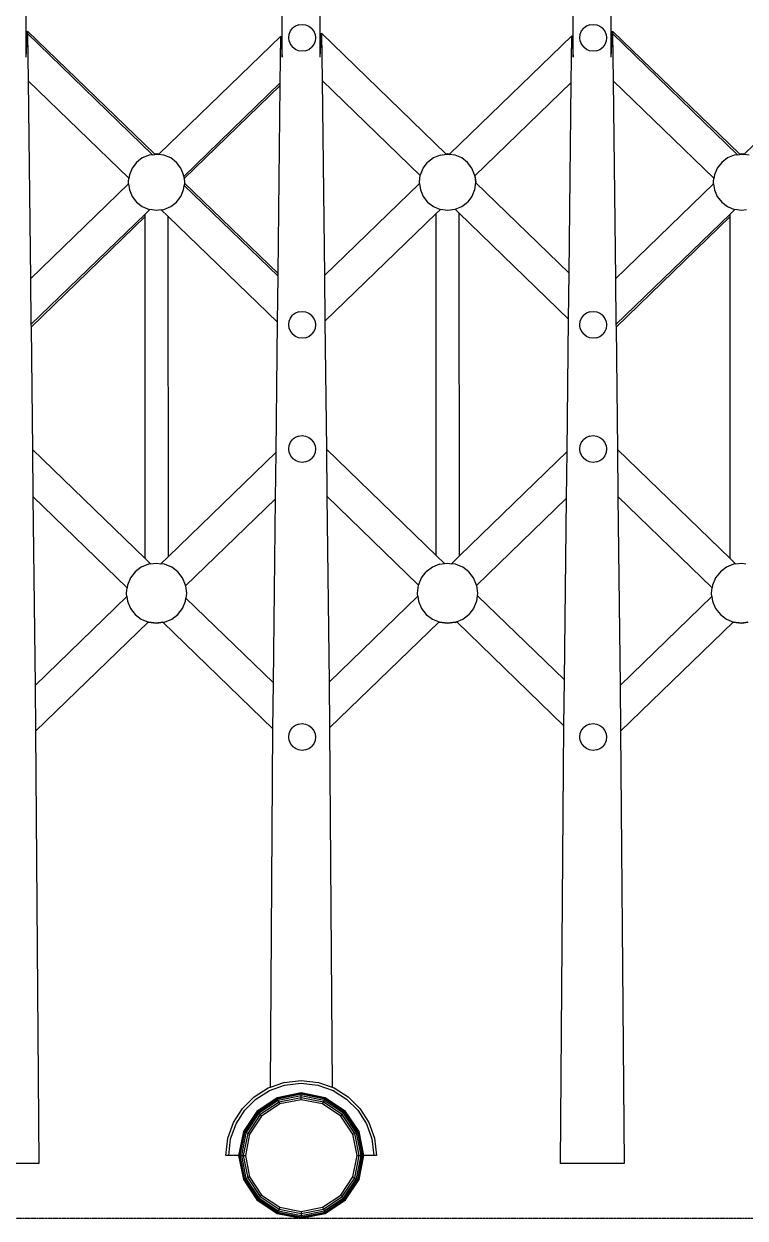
# Model space of a CAD drawing. Extents: x -202236 to 1002404, y -663931 to 1550022.
# Drawn here: x -73121 to -72475, y -330321 to -329250 of the extents above; entities that cross this region are included whole.
import ezdxf

# ---------------------------------------------------------------- set-up
doc = ezdxf.new("R2010")
doc.units = 0
doc.linetypes.add('DOTE', pattern=[2.42, 2, -0.2, 0.02, -0.2])
doc.layers.add('A-AXIS-DOTE', color=14, linetype='DOTE')

# ---------------------------------------------------------------- blocks, each defined once
blk = doc.blocks.new('A$C4A4B1E4B')
at = {"color": 250}
for p, q in [((-2476.3, 1056.6), (-2476.3, 1499.9)), ((-2247, 1056.6), (-2247, 1499.9)), ((-2212.9, 1056.6), (-2212.9, 1499.9)), ((-1986.3, 1056.6), (-1986.3, 1499.9)), ((-1952.2, 1056.6), (-1952.2, 1499.9)), ((-2239.5, 1080.1), (-2237.7, 1082.5)), ((-2235.2, 1084.4), (-2237.7, 1082.5)), ((-2232.4, 1085.6), (-2235.2, 1084.4)), ((-2232.4, 1085.6), (-2229.2, 1086)), ((-2229.2, 1086), (-2226, 1085.6)), ((-2226, 1085.6), (-2223.1, 1084.4)), ((-2223.1, 1084.4), (-2220.7, 1082.5)), ((-2218.8, 1080.1), (-2220.7, 1082.5)), ((-1978.8, 1080.1), (-1976.9, 1082.5)), ((-1974.5, 1084.4), (-1976.9, 1082.5)), ((-1971.6, 1085.6), (-1974.5, 1084.4)), ((-1971.6, 1085.6), (-1968.4, 1086)), ((-1968.4, 1086), (-1965.2, 1085.6)), ((-1965.2, 1085.6), (-1962.4, 1084.4)), ((-1962.4, 1084.4), (-1959.9, 1082.5)), ((-1958, 1080.1), (-1959.9, 1082.5)), ((-2476.3, 1056.6), (-2475.1, 1080)), ((-2475.1, 1080), (-2361.5, 969.9)), ((-2475.1, 1080), (-2475.1, 1077.7)), ((-2475.1, 1077.7), (-2363.1, 969.2)), ((-2475.1, 1077.7), (-2474.6, 1035.5)), ((-2357.1, 969.9), (-2248.2, 1075.4)), ((-2248.7, 1033.5), (-2248.2, 1075.4)), ((-2248.2, 1075.4), (-2247, 1056.6)), ((-2241.2, 1074), (-2240.8, 1077.2)), ((-2240.8, 1070.8), (-2241.2, 1074)), ((-2240.8, 1077.2), (-2239.5, 1080.1)), ((-2240.8, 1070.8), (-2239.5, 1067.9)), ((-2217.6, 1077.2), (-2218.8, 1080.1)), ((-2217.6, 1070.8), (-2218.8, 1067.9)), ((-2217.6, 1077.2), (-2217.1, 1074)), ((-2217.1, 1074), (-2217.6, 1070.8)), ((-2212.9, 1056.6), (-2211.7, 1078)), ((-2211.7, 1078), (-2100.3, 970)), ((-2211.7, 1078), (-2211.2, 1035.8)), ((-2096.7, 969.9), (-1987.5, 1075.8)), ((-1988, 1033.9), (-1987.5, 1075.8)), ((-1987.5, 1075.8), (-1986.3, 1056.6)), ((-1980.4, 1074), (-1980, 1077.2)), ((-1980, 1070.8), (-1980.4, 1074)), ((-1980, 1077.2), (-1978.8, 1080.1)), ((-1980, 1070.8), (-1978.8, 1067.9)), ((-1956.8, 1077.2), (-1958, 1080.1)), ((-1956.8, 1070.8), (-1958, 1067.9)), ((-1956.8, 1077.2), (-1956.4, 1074)), ((-1956.4, 1074), (-1956.8, 1070.8)), ((-1952.2, 1056.6), (-1951, 1080)), ((-1951, 1080), (-1837.4, 969.9)), ((-1951, 1080), (-1951, 1077.7)), ((-1951, 1077.7), (-1839, 969.2)), ((-1951, 1077.7), (-1950.5, 1035.5)), ((-1833, 969.9), (-1724.1, 1075.4)), ((-2239.5, 1067.9), (-2237.7, 1065.5)), ((-2235.2, 1063.6), (-2237.7, 1065.5)), ((-2232.4, 1062.4), (-2235.2, 1063.6)), ((-2229.2, 1062), (-2232.4, 1062.4)), ((-2226, 1062.4), (-2229.2, 1062)), ((-2226, 1062.4), (-2223.1, 1063.6)), ((-2223.1, 1063.6), (-2220.7, 1065.5)), ((-2218.8, 1067.9), (-2220.7, 1065.5)), ((-1978.8, 1067.9), (-1976.9, 1065.5)), ((-1974.5, 1063.6), (-1976.9, 1065.5)), ((-1971.6, 1062.4), (-1974.5, 1063.6)), ((-1968.4, 1062), (-1971.6, 1062.4)), ((-1965.2, 1062.4), (-1968.4, 1062)), ((-1965.2, 1062.4), (-1962.4, 1063.6)), ((-1962.4, 1063.6), (-1959.9, 1065.5)), ((-1958, 1067.9), (-1959.9, 1065.5)), ((-2384.4, 948.1), (-2474.6, 1035.5)), ((-2474.6, 1035.5), (-2472.5, 858)), ((-2248.7, 1033.5), (-2335.1, 949.8)), ((-2248.8, 1031.2), (-2334.8, 947.8)), ((-2250.7, 862.6), (-2248.8, 1031.2)), ((-2248.8, 1031.2), (-2248.7, 1033.5)), ((-2123.3, 950.6), (-2211.2, 1035.8)), ((-2211.2, 1035.8), (-2209.2, 860.9)), ((-1988, 1033.9), (-2074.3, 950.2)), ((-1989.9, 863.1), (-1988, 1033.9)), ((-1860.3, 948.1), (-1950.5, 1035.5)), ((-1950.5, 1035.5), (-1948.4, 858)), ((-2372.3, 966.3), (-2377.4, 962.3)), ((-2366.3, 968.8), (-2372.3, 966.3)), ((-2363.1, 969.2), (-2366.3, 968.8)), ((-2363.1, 969.2), (-2361, 969.5)), ((-2361.5, 969.9), (-2359.6, 970.2)), ((-2361, 969.5), (-2361.5, 969.9)), ((-2361, 969.5), (-2359.6, 969.7)), ((-2359.6, 970.2), (-2357.1, 969.9)), ((-2359.6, 969.7), (-2357.5, 969.4)), ((-2357.5, 969.4), (-2357.1, 969.9)), ((-2352.9, 968.8), (-2357.5, 969.4)), ((-2346.9, 966.3), (-2352.9, 968.8)), ((-2341.8, 962.3), (-2346.9, 966.3)), ((-2111.6, 966.3), (-2116.7, 962.3)), ((-2105.6, 968.8), (-2111.6, 966.3)), ((-2105.6, 968.8), (-2099.8, 969.6)), ((-2100.3, 970), (-2098.9, 970.2)), ((-2100.3, 970), (-2099.8, 969.6)), ((-2099.8, 969.6), (-2098.9, 969.7)), ((-2098.9, 970.2), (-2096.7, 969.9)), ((-2098.9, 969.7), (-2097.2, 969.5)), ((-2097.2, 969.5), (-2096.7, 969.9)), ((-2092.2, 968.8), (-2097.2, 969.5)), ((-2086.1, 966.3), (-2092.2, 968.8)), ((-2081, 962.3), (-2086.1, 966.3)), ((-1848.2, 966.3), (-1853.3, 962.3)), ((-1842.2, 968.8), (-1848.2, 966.3)), ((-1839, 969.2), (-1842.2, 968.8)), ((-1839, 969.2), (-1836.9, 969.5)), ((-1837.4, 969.9), (-1835.5, 970.2)), ((-1836.9, 969.5), (-1837.4, 969.9)), ((-1836.9, 969.5), (-1835.5, 969.7)), ((-1835.5, 970.2), (-1833, 969.9)), ((-1835.5, 969.7), (-1833.4, 969.4)), ((-1833.4, 969.4), (-1833, 969.9)), ((-1828.8, 968.8), (-1833.4, 969.4)), ((-2381.4, 957.2), (-2383.9, 951.2)), ((-2377.4, 962.3), (-2381.4, 957.2)), ((-2337.8, 957.2), (-2341.8, 962.3)), ((-2335.3, 951.2), (-2337.8, 957.2)), ((-2123.2, 951.2), (-2120.6, 957.2)), ((-2120.6, 957.2), (-2116.7, 962.3)), ((-2077.1, 957.2), (-2081, 962.3)), ((-2074.6, 951.2), (-2077.1, 957.2)), ((-1857.3, 957.2), (-1859.8, 951.2)), ((-1853.3, 962.3), (-1857.3, 957.2)), ((-2472.5, 858), (-2384.6, 943.2)), ((-2384.8, 945), (-2384.4, 948.1)), ((-2384.8, 944.8), (-2384.3, 948)), ((-2384.8, 944.8), (-2384.8, 945)), ((-2384.8, 944.5), (-2384.8, 944.8)), ((-2384.6, 943.2), (-2384.8, 944.5)), ((-2384.6, 943.2), (-2383.9, 937.8)), ((-2384.3, 948), (-2384.4, 948.1)), ((-2383.9, 951.2), (-2384.3, 948)), ((-2335.1, 949.8), (-2335.3, 951.2)), ((-2335.3, 937.8), (-2334.8, 941.7)), ((-2335.1, 949.8), (-2334.8, 947.7)), ((-2334.8, 947.8), (-2334.4, 945)), ((-2334.8, 947.7), (-2334.8, 947.8)), ((-2334.8, 947.7), (-2334.4, 944.7)), ((-2334.5, 943.8), (-2334.8, 941.7)), ((-2334.8, 941.7), (-2250.7, 860.3)), ((-2334.4, 944.5), (-2334.5, 943.8)), ((-2334.5, 943.8), (-2250.7, 862.6)), ((-2334.4, 945), (-2334.4, 944.7)), ((-2334.4, 944.7), (-2334.4, 944.5)), ((-2209.2, 860.9), (-2123.9, 943.5)), ((-2124.1, 945), (-2123.3, 950.6)), ((-2124, 944.8), (-2124.1, 945)), ((-2124.1, 944.5), (-2124, 944.8)), ((-2123.9, 943.5), (-2124.1, 944.5)), ((-2124, 944.8), (-2123.3, 950.6)), ((-2123.9, 943.5), (-2123.2, 937.8)), ((-2123.3, 950.6), (-2123.2, 951.2)), ((-2123.3, 950.6), (-2123.3, 950.6)), ((-2074.4, 950.1), (-2074.6, 951.2)), ((-2073.7, 944.3), (-2074.6, 937.8)), ((-2074.3, 950.2), (-2074.4, 950.1)), ((-2074.4, 950.1), (-2073.7, 944.7)), ((-2074.3, 950.2), (-2073.6, 945)), ((-2073.6, 945), (-2073.7, 944.7)), ((-2073.7, 944.7), (-2073.7, 944.5)), ((-2073.7, 944.5), (-2073.7, 944.3)), ((-2073.7, 944.3), (-1989.9, 863.1)), ((-1948.4, 858), (-1860.5, 943.2)), ((-1860.7, 945), (-1860.3, 948.1)), ((-1860.7, 944.8), (-1860.2, 948)), ((-1860.7, 944.8), (-1860.7, 945)), ((-1860.7, 944.5), (-1860.7, 944.8)), ((-1860.5, 943.2), (-1860.7, 944.5)), ((-1860.5, 943.2), (-1859.8, 937.8)), ((-1860.2, 948), (-1860.3, 948.1)), ((-1859.8, 951.2), (-1860.2, 948)), ((-2383.9, 937.8), (-2381.4, 931.8)), ((-2381.4, 931.8), (-2377.4, 926.7)), ((-2341.8, 926.7), (-2337.8, 931.8)), ((-2337.8, 931.8), (-2335.3, 937.8)), ((-2123.2, 937.8), (-2120.6, 931.8)), ((-2120.6, 931.8), (-2116.7, 926.7)), ((-2077.1, 931.8), (-2081, 926.7)), ((-2074.6, 937.8), (-2077.1, 931.8)), ((-1859.8, 937.8), (-1857.3, 931.8)), ((-1857.3, 931.8), (-1853.3, 926.7)), ((-2377.4, 926.7), (-2372.3, 922.7)), ((-2372.3, 922.7), (-2366.3, 920.2)), ((-2352.9, 920.2), (-2346.9, 922.7)), ((-2346.9, 922.7), (-2341.8, 926.7)), ((-2116.7, 926.7), (-2111.6, 922.7)), ((-2111.6, 922.7), (-2105.6, 920.2)), ((-2092, 920.3), (-2086.1, 922.7)), ((-2086.1, 922.7), (-2081, 926.7)), ((-1853.3, 926.7), (-1848.2, 922.7)), ((-1848.2, 922.7), (-1842.2, 920.2)), ((-2369.9, 916), (-2472.1, 817)), ((-2369.9, 913.7), (-2472, 814.7)), ((-2365.7, 920.1), (-2369.9, 916)), ((-2369.9, 913.7), (-2369.9, 916)), ((-2369.8, 607.3), (-2369.9, 913.7)), ((-2366.3, 920.2), (-2365.7, 920.1)), ((-2359.6, 919.3), (-2365.7, 920.1)), ((-2355.3, 919.9), (-2359.6, 919.3)), ((-2355.3, 919.9), (-2352.9, 920.2)), ((-2349.1, 913.9), (-2355.3, 919.9)), ((-2349, 609.2), (-2349.1, 913.9)), ((-2251.2, 819), (-2349.1, 913.9)), ((-2109.2, 916.4), (-2208.7, 820)), ((-2105.3, 920.2), (-2109.2, 916.4)), ((-2109.1, 610.1), (-2109.2, 916.4)), ((-2105.6, 920.2), (-2105.3, 920.2)), ((-2098.9, 919.3), (-2105.3, 920.2)), ((-2092.2, 920.2), (-2098.9, 919.3)), ((-2092.2, 920.2), (-2092, 920.3)), ((-2088.4, 916.8), (-2092, 920.3)), ((-1990.4, 821.8), (-2088.4, 916.8)), ((-2088.3, 609.6), (-2088.4, 916.8)), ((-1845.8, 916), (-1948, 817)), ((-1845.8, 913.7), (-1947.9, 814.7)), ((-1841.6, 920.1), (-1845.8, 916)), ((-1845.8, 913.7), (-1845.8, 916)), ((-1845.7, 607.3), (-1845.8, 913.7)), ((-1842.2, 920.2), (-1841.6, 920.1)), ((-1835.5, 919.3), (-1841.6, 920.1)), ((-1831.2, 919.9), (-1835.5, 919.3)), ((-2472.5, 858), (-2472.1, 817)), ((-2251.2, 819), (-2250.7, 860.3)), ((-2250.7, 860.3), (-2250.7, 862.6)), ((-2209.2, 860.9), (-2208.7, 820)), ((-1990.4, 821.8), (-1989.9, 863.1)), ((-1948.4, 858), (-1948, 817)), ((-2239.5, 822.8), (-2237.7, 825.3)), ((-2235.2, 827.1), (-2237.7, 825.3)), ((-2232.4, 828.3), (-2235.2, 827.1)), ((-2232.4, 828.3), (-2229.2, 828.8)), ((-2229.2, 828.8), (-2226, 828.3)), ((-2226, 828.3), (-2223.1, 827.1)), ((-2223.1, 827.1), (-2220.7, 825.3)), ((-2218.8, 822.8), (-2220.7, 825.3)), ((-1978.8, 822.8), (-1976.9, 825.3)), ((-1974.5, 827.1), (-1976.9, 825.3)), ((-1971.6, 828.3), (-1974.5, 827.1)), ((-1971.6, 828.3), (-1968.4, 828.8)), ((-1968.4, 828.8), (-1965.2, 828.3)), ((-1965.2, 828.3), (-1962.4, 827.1)), ((-1962.4, 827.1), (-1959.9, 825.3)), ((-1958, 822.8), (-1959.9, 825.3)), ((-2472.1, 817), (-2472, 814.7)), ((-2472, 814.7), (-2470.8, 705.1)), ((-2252.5, 702.7), (-2251.2, 819)), ((-2241.2, 816.8), (-2240.8, 819.9)), ((-2240.8, 813.6), (-2241.2, 816.8)), ((-2240.8, 819.9), (-2239.5, 822.8)), ((-2240.8, 813.6), (-2239.5, 810.7)), ((-2217.6, 819.9), (-2218.8, 822.8)), ((-2217.6, 813.6), (-2218.8, 810.7)), ((-2217.6, 819.9), (-2217.1, 816.8)), ((-2217.1, 816.8), (-2217.6, 813.6)), ((-2208.7, 820), (-2207.4, 705.4)), ((-1991.8, 703.2), (-1990.4, 821.8)), ((-1980.4, 816.8), (-1980, 819.9)), ((-1980, 813.6), (-1980.4, 816.8)), ((-1980, 819.9), (-1978.8, 822.8)), ((-1980, 813.6), (-1978.8, 810.7)), ((-1956.8, 819.9), (-1958, 822.8)), ((-1956.8, 813.6), (-1958, 810.7)), ((-1956.8, 819.9), (-1956.4, 816.8)), ((-1956.4, 816.8), (-1956.8, 813.6)), ((-1948, 817), (-1947.9, 814.7)), ((-1947.9, 814.7), (-1946.7, 705.1)), ((-2239.5, 810.7), (-2237.7, 808.3)), ((-2235.2, 806.4), (-2237.7, 808.3)), ((-2232.4, 805.2), (-2235.2, 806.4)), ((-2229.2, 804.7), (-2232.4, 805.2)), ((-2226, 805.2), (-2229.2, 804.7)), ((-2226, 805.2), (-2223.1, 806.4)), ((-2223.1, 806.4), (-2220.7, 808.3)), ((-2218.8, 810.7), (-2220.7, 808.3)), ((-1978.8, 810.7), (-1976.9, 808.3)), ((-1974.5, 806.4), (-1976.9, 808.3)), ((-1971.6, 805.2), (-1974.5, 806.4)), ((-1968.4, 804.7), (-1971.6, 805.2)), ((-1965.2, 805.2), (-1968.4, 804.7)), ((-1965.2, 805.2), (-1962.4, 806.4)), ((-1962.4, 806.4), (-1959.9, 808.3)), ((-1958, 810.7), (-1959.9, 808.3)), ((-2232.4, 717.1), (-2235.2, 715.9)), ((-2232.4, 717.1), (-2229.2, 717.5)), ((-2229.2, 717.5), (-2226, 717.1)), ((-2226, 717.1), (-2223.1, 715.9)), ((-1971.6, 717.1), (-1974.5, 715.9)), ((-1971.6, 717.1), (-1968.4, 717.5)), ((-1968.4, 717.5), (-1965.2, 717.1)), ((-1965.2, 717.1), (-1962.4, 715.9)), ((-2241.2, 705.5), (-2240.8, 708.7)), ((-2240.8, 708.7), (-2239.5, 711.6)), ((-2239.5, 711.6), (-2237.7, 714)), ((-2235.2, 715.9), (-2237.7, 714)), ((-2223.1, 715.9), (-2220.7, 714)), ((-2218.8, 711.6), (-2220.7, 714)), ((-2217.6, 708.7), (-2218.8, 711.6)), ((-2217.6, 708.7), (-2217.1, 705.5)), ((-1980.4, 705.5), (-1980, 708.7)), ((-1980, 708.7), (-1978.8, 711.6)), ((-1978.8, 711.6), (-1976.9, 714)), ((-1974.5, 715.9), (-1976.9, 714)), ((-1962.4, 715.9), (-1959.9, 714)), ((-1958, 711.6), (-1959.9, 714)), ((-1956.8, 708.7), (-1958, 711.6)), ((-1956.8, 708.7), (-1956.4, 705.5)), ((-2470.8, 705.1), (-2369.8, 607.3)), ((-2470.8, 705.1), (-2470.3, 662.9)), ((-2349, 609.2), (-2252.5, 702.7)), ((-2253, 660.9), (-2252.5, 702.7)), ((-2240.8, 702.3), (-2241.2, 705.5)), ((-2240.8, 702.3), (-2239.5, 699.5)), ((-2239.5, 699.5), (-2237.7, 697)), ((-2235.2, 695.1), (-2237.7, 697)), ((-2223.1, 695.1), (-2220.7, 697)), ((-2218.8, 699.5), (-2220.7, 697)), ((-2217.6, 702.3), (-2218.8, 699.5)), ((-2217.1, 705.5), (-2217.6, 702.3)), ((-2207.4, 705.4), (-2109.1, 610.1)), ((-2207.4, 705.4), (-2206.9, 663.2)), ((-2088.3, 609.6), (-1991.8, 703.2)), ((-1992.3, 661.3), (-1991.8, 703.2)), ((-1980, 702.3), (-1980.4, 705.5)), ((-1980, 702.3), (-1978.8, 699.5)), ((-1978.8, 699.5), (-1976.9, 697)), ((-1974.5, 695.1), (-1976.9, 697)), ((-1962.4, 695.1), (-1959.9, 697)), ((-1958, 699.5), (-1959.9, 697)), ((-1956.8, 702.3), (-1958, 699.5)), ((-1956.4, 705.5), (-1956.8, 702.3)), ((-1946.7, 705.1), (-1845.7, 607.3)), ((-1946.7, 705.1), (-1946.2, 662.9)), ((-2232.4, 693.9), (-2235.2, 695.1)), ((-2229.2, 693.5), (-2232.4, 693.9)), ((-2226, 693.9), (-2229.2, 693.5)), ((-2226, 693.9), (-2223.1, 695.1)), ((-1971.6, 693.9), (-1974.5, 695.1)), ((-1968.4, 693.5), (-1971.6, 693.9)), ((-1965.2, 693.9), (-1968.4, 693.5)), ((-1965.2, 693.9), (-1962.4, 695.1)), ((-2385.9, 581), (-2470.3, 662.9)), ((-2470.3, 662.9), (-2468.4, 493.5)), ((-2253, 660.9), (-2333.6, 582.8)), ((-2254.9, 495.9), (-2253, 660.9)), ((-2124.8, 583.5), (-2206.9, 663.2)), ((-2206.9, 663.2), (-2205, 496.5)), ((-1992.3, 661.3), (-2072.9, 583.2)), ((-1994.1, 498.7), (-1992.3, 661.3)), ((-1861.8, 581), (-1946.2, 662.9)), ((-1946.2, 662.9), (-1944.3, 493.5)), ((-2109.1, 610.1), (-2101.6, 602.8)), ((-2373.2, 599.5), (-2378.6, 595.3)), ((-2366.7, 602.2), (-2373.2, 599.5)), ((-2369.8, 607.3), (-2364.9, 602.5)), ((-2364.9, 602.5), (-2366.7, 602.2)), ((-2364.9, 602.5), (-2359.6, 603.2)), ((-2359.6, 603.2), (-2355.7, 602.7)), ((-2355.7, 602.7), (-2349, 609.2)), ((-2352.5, 602.2), (-2355.7, 602.7)), ((-2346, 599.5), (-2352.5, 602.2)), ((-2340.6, 595.3), (-2346, 599.5)), ((-2112.4, 599.5), (-2117.9, 595.3)), ((-2106, 602.2), (-2112.4, 599.5)), ((-2106, 602.2), (-2101.6, 602.8)), ((-2101.6, 602.8), (-2098.9, 603.2)), ((-2098.9, 603.2), (-2095.4, 602.7)), ((-2088.3, 609.6), (-2095.4, 602.7)), ((-2091.7, 602.2), (-2095.4, 602.7)), ((-2085.3, 599.5), (-2091.7, 602.2)), ((-2079.8, 595.3), (-2085.3, 599.5)), ((-1849.1, 599.5), (-1854.5, 595.3)), ((-1842.6, 602.2), (-1849.1, 599.5)), ((-1845.7, 607.3), (-1840.8, 602.5)), ((-1840.8, 602.5), (-1842.6, 602.2)), ((-1840.8, 602.5), (-1835.5, 603.2)), ((-1835.5, 603.2), (-1831.6, 602.7)), ((-2382.8, 589.9), (-2385.5, 583.4)), ((-2378.6, 595.3), (-2382.8, 589.9)), ((-2336.4, 589.9), (-2340.6, 595.3)), ((-2333.7, 583.4), (-2336.4, 589.9)), ((-2124.8, 583.5), (-2122.1, 589.9)), ((-2122.1, 589.9), (-2117.9, 595.3)), ((-2075.6, 589.9), (-2079.8, 595.3)), ((-2072.9, 583.4), (-2075.6, 589.9)), ((-1858.7, 589.9), (-1861.4, 583.4)), ((-1854.5, 595.3), (-1858.7, 589.9)), ((-2386.5, 576.3), (-2385.9, 581)), ((-2385.5, 583.4), (-2385.9, 581)), ((-2333.6, 582.8), (-2333.7, 583.4)), ((-2333.6, 582.8), (-2332.7, 576.3)), ((-2125.8, 576.3), (-2124.8, 583.4)), ((-2124.8, 583.4), (-2124.8, 583.5)), ((-2072.9, 583.2), (-2072.9, 583.4)), ((-2072.9, 583.2), (-2072, 576.3)), ((-1862.4, 576.3), (-1861.8, 581)), ((-1861.4, 583.4), (-1861.8, 581)), ((-2468.4, 493.5), (-2386.1, 573.2)), ((-2386.5, 576.1), (-2386.5, 576.3)), ((-2386.5, 576), (-2386.5, 576.1)), ((-2386.1, 573.3), (-2386.5, 576.1)), ((-2386.1, 573.2), (-2386.5, 576)), ((-2386.1, 573.2), (-2386.1, 573.3)), ((-2386.1, 573.3), (-2385.5, 569.2)), ((-2385.5, 569.2), (-2382.8, 562.7)), ((-2336.4, 562.7), (-2333.7, 569.2)), ((-2333.7, 569.2), (-2333.3, 571.8)), ((-2332.7, 576.1), (-2333.3, 571.8)), ((-2332.7, 576), (-2333.3, 571.8)), ((-2333.3, 571.8), (-2254.9, 495.9)), ((-2333.3, 571.8), (-2333.3, 571.8)), ((-2332.7, 576.3), (-2332.7, 576.1)), ((-2332.7, 576.1), (-2332.7, 576)), ((-2205, 496.5), (-2125.4, 573.6)), ((-2125.7, 576.1), (-2125.8, 576.3)), ((-2125.8, 576), (-2125.7, 576.1)), ((-2125.4, 573.6), (-2125.8, 576)), ((-2125.4, 573.6), (-2125.7, 576.1)), ((-2125.4, 573.6), (-2124.8, 569.2)), ((-2125.4, 573.6), (-2125.4, 573.6)), ((-2124.8, 569.2), (-2122.1, 562.7)), ((-2072.9, 569.2), (-2075.6, 562.7)), ((-2072.2, 574.3), (-2072.9, 569.2)), ((-2072, 576.1), (-2072.2, 574.3)), ((-2072, 576), (-2072.2, 574.3)), ((-2072.2, 574.3), (-1994.1, 498.7)), ((-2072.2, 574.3), (-2072.2, 574.3)), ((-2072, 576.3), (-2072, 576.1)), ((-2072, 576.1), (-2072, 576)), ((-1944.3, 493.5), (-1862, 573.2)), ((-1862.4, 576.1), (-1862.4, 576.3)), ((-1862.4, 576), (-1862.4, 576.1)), ((-1862, 573.3), (-1862.4, 576.1)), ((-1862, 573.2), (-1862.4, 576)), ((-1862, 573.2), (-1862, 573.3)), ((-1862, 573.3), (-1861.4, 569.2)), ((-1861.4, 569.2), (-1858.7, 562.7)), ((-2382.8, 562.7), (-2378.6, 557.3)), ((-2378.6, 557.3), (-2373.2, 553.1)), ((-2346, 553.1), (-2340.6, 557.3)), ((-2340.6, 557.3), (-2336.4, 562.7)), ((-2122.1, 562.7), (-2117.9, 557.3)), ((-2117.9, 557.3), (-2112.4, 553.1)), ((-2085.3, 553.1), (-2079.8, 557.3)), ((-2075.6, 562.7), (-2079.8, 557.3)), ((-1858.7, 562.7), (-1854.5, 557.3)), ((-1854.5, 557.3), (-1849.1, 553.1)), ((-2367.2, 550.2), (-2467.9, 452.6)), ((-2373.2, 553.1), (-2366.9, 550.4)), ((-2366.9, 550.4), (-2367.2, 550.2)), ((-2366.7, 550.1), (-2367.2, 550.2)), ((-2366.7, 550.4), (-2366.9, 550.4)), ((-2359.6, 549.4), (-2366.7, 550.4)), ((-2359.6, 549.1), (-2366.7, 550.1)), ((-2354, 550.2), (-2359.6, 549.4)), ((-2353.7, 549.9), (-2359.6, 549.1)), ((-2354, 550.2), (-2352.5, 550.4)), ((-2353.7, 549.9), (-2354, 550.2)), ((-2255.4, 454.6), (-2353.7, 549.9)), ((-2352.5, 550.4), (-2346, 553.1)), ((-2106.7, 550.4), (-2204.6, 455.5)), ((-2112.4, 553.1), (-2106.5, 550.6)), ((-2106.5, 550.6), (-2106.7, 550.4)), ((-2106, 550.1), (-2106.7, 550.4)), ((-2106, 550.4), (-2106.5, 550.6)), ((-2098.9, 549.4), (-2106, 550.4)), ((-2098.9, 549.1), (-2106, 550.1)), ((-2091.7, 550.4), (-2098.9, 549.4)), ((-2091.7, 550.1), (-2098.9, 549.1)), ((-2091.7, 550.4), (-2090.9, 550.7)), ((-2091.7, 550.1), (-2090.7, 550.5)), ((-2090.9, 550.7), (-2085.3, 553.1)), ((-2090.7, 550.5), (-2090.9, 550.7)), ((-1994.6, 457.4), (-2090.7, 550.5)), ((-1843.1, 550.2), (-1943.8, 452.6)), ((-1849.1, 553.1), (-1842.8, 550.4)), ((-1842.8, 550.4), (-1843.1, 550.2)), ((-1842.6, 550.1), (-1843.1, 550.2)), ((-1842.6, 550.4), (-1842.8, 550.4)), ((-1835.5, 549.4), (-1842.6, 550.4)), ((-1835.5, 549.1), (-1842.6, 550.1)), ((-1829.9, 550.2), (-1835.5, 549.4)), ((-1829.6, 549.9), (-1835.5, 549.1)), ((-2468.4, 493.5), (-2467.9, 452.6)), ((-2255.4, 454.6), (-2254.9, 495.9)), ((-2205, 496.5), (-2204.6, 455.5)), ((-1994.6, 457.4), (-1994.1, 498.7)), ((-1944.3, 493.5), (-1943.8, 452.6)), ((-2467.9, 452.6), (-2464.9, 65.3)), ((-2257.6, 133.6), (-2255.4, 454.6)), ((-2241.2, 447.4), (-2240.8, 450.6)), ((-2240.8, 450.6), (-2239.5, 453.4)), ((-2239.5, 453.4), (-2237.7, 455.9)), ((-2235.2, 457.7), (-2237.7, 455.9)), ((-2232.4, 459), (-2235.2, 457.7)), ((-2232.4, 459), (-2229.2, 459.4)), ((-2229.2, 459.4), (-2226, 459)), ((-2226, 459), (-2223.1, 457.7)), ((-2223.1, 457.7), (-2220.7, 455.9)), ((-2218.8, 453.4), (-2220.7, 455.9)), ((-2217.6, 450.6), (-2218.8, 453.4)), ((-2217.6, 450.6), (-2217.1, 447.4)), ((-2204.6, 455.5), (-2202.3, 133.6)), ((-1997.6, 65.3), (-1994.6, 457.4)), ((-1980.4, 447.4), (-1980, 450.6)), ((-1980, 450.6), (-1978.8, 453.4)), ((-1978.8, 453.4), (-1976.9, 455.9)), ((-1974.5, 457.7), (-1976.9, 455.9)), ((-1971.6, 459), (-1974.5, 457.7)), ((-1971.6, 459), (-1968.4, 459.4)), ((-1968.4, 459.4), (-1965.2, 459)), ((-1965.2, 459), (-1962.4, 457.7)), ((-1962.4, 457.7), (-1959.9, 455.9)), ((-1958, 453.4), (-1959.9, 455.9)), ((-1956.8, 450.6), (-1958, 453.4)), ((-1956.8, 450.6), (-1956.4, 447.4)), ((-1943.8, 452.6), (-1940.8, 65.3)), ((-2240.8, 444.2), (-2241.2, 447.4)), ((-2240.8, 444.2), (-2239.5, 441.3)), ((-2239.5, 441.3), (-2237.7, 438.9)), ((-2235.2, 437), (-2237.7, 438.9)), ((-2223.1, 437), (-2220.7, 438.9)), ((-2218.8, 441.3), (-2220.7, 438.9)), ((-2217.6, 444.2), (-2218.8, 441.3)), ((-2217.1, 447.4), (-2217.6, 444.2)), ((-1980, 444.2), (-1980.4, 447.4)), ((-1980, 444.2), (-1978.8, 441.3)), ((-1978.8, 441.3), (-1976.9, 438.9)), ((-1974.5, 437), (-1976.9, 438.9)), ((-1962.4, 437), (-1959.9, 438.9)), ((-1958, 441.3), (-1959.9, 438.9)), ((-1956.8, 444.2), (-1958, 441.3)), ((-1956.4, 447.4), (-1956.8, 444.2)), ((-2232.4, 435.8), (-2235.2, 437)), ((-2229.2, 435.3), (-2232.4, 435.8)), ((-2226, 435.8), (-2229.2, 435.3)), ((-2226, 435.8), (-2223.1, 437)), ((-1971.6, 435.8), (-1974.5, 437)), ((-1968.4, 435.3), (-1971.6, 435.8)), ((-1965.2, 435.8), (-1968.4, 435.3)), ((-1965.2, 435.8), (-1962.4, 437)), ((-2245.4, 137.9), (-2230, 139.7)), ((-2230, 139.7), (-2214.5, 137.9)), ((-2272.1, 124.9), (-2259.6, 132.9)), ((-2270.6, 123), (-2258.5, 130.7)), ((-2259.6, 132.9), (-2257.6, 133.6)), ((-2258.5, 130.7), (-2244.8, 135.5)), ((-2257.6, 133.6), (-2245.4, 137.9)), ((-2244.8, 135.5), (-2230, 137.3)), ((-2230, 137.3), (-2215.1, 135.5)), ((-2215.1, 135.5), (-2201.4, 130.7)), ((-2214.5, 137.9), (-2202.3, 133.6)), ((-2202.3, 133.6), (-2200.3, 132.9)), ((-2201.4, 130.7), (-2189.3, 123)), ((-2200.3, 132.9), (-2187.8, 124.9)), ((-2282.5, 114.5), (-2272.1, 124.9)), ((-2280.6, 112.9), (-2270.6, 123)), ((-2251.4, 124.1), (-2269.6, 111.9)), ((-2251.3, 123.8), (-2269.4, 111.7)), ((-2251, 123), (-2268.8, 111.1)), ((-2250.5, 121.8), (-2267.8, 110.2)), ((-2249.8, 120.3), (-2266.7, 109)), ((-2249.1, 118.6), (-2265.4, 107.7)), ((-2230, 128.4), (-2251.4, 124.1)), ((-2251.3, 123.8), (-2251.4, 124.1)), ((-2230, 128.1), (-2251.3, 123.8)), ((-2251, 123), (-2251.3, 123.8)), ((-2230, 127.2), (-2251, 123)), ((-2250.5, 121.8), (-2251, 123)), ((-2230, 125.9), (-2250.5, 121.8)), ((-2249.8, 120.3), (-2250.5, 121.8)), ((-2230, 124.2), (-2249.8, 120.3)), ((-2249.1, 118.6), (-2249.8, 120.3)), ((-2230, 122.4), (-2249.1, 118.6)), ((-2208.5, 124.1), (-2230, 128.4)), ((-2230, 128.1), (-2230, 128.4)), ((-2208.6, 123.8), (-2230, 128.1)), ((-2230, 127.2), (-2230, 128.1)), ((-2208.9, 123), (-2230, 127.2)), ((-2230, 125.9), (-2230, 127.2)), ((-2209.5, 121.8), (-2230, 125.9)), ((-2230, 124.2), (-2230, 125.9)), ((-2210.1, 120.3), (-2230, 124.2)), ((-2230, 122.4), (-2230, 124.2)), ((-2210.8, 118.6), (-2230, 122.4)), ((-2210.8, 118.6), (-2210.1, 120.3)), ((-2194.6, 107.7), (-2210.8, 118.6)), ((-2210.1, 120.3), (-2209.5, 121.8)), ((-2193.3, 109), (-2210.1, 120.3)), ((-2209.5, 121.8), (-2208.9, 123)), ((-2192.1, 110.2), (-2209.5, 121.8)), ((-2208.9, 123), (-2208.6, 123.8)), ((-2191.1, 111.1), (-2208.9, 123)), ((-2208.6, 123.8), (-2208.5, 124.1)), ((-2190.5, 111.7), (-2208.6, 123.8)), ((-2190.3, 111.9), (-2208.5, 124.1)), ((-2189.3, 123), (-2179.3, 112.9)), ((-2187.8, 124.9), (-2177.4, 114.5)), ((-2290.5, 101.9), (-2282.5, 114.5)), ((-2288.3, 100.9), (-2280.6, 112.9)), ((-2269.6, 111.9), (-2281.7, 93.8)), ((-2269.4, 111.7), (-2281.5, 93.6)), ((-2268.8, 111.1), (-2280.7, 93.3)), ((-2267.8, 110.2), (-2279.5, 92.8)), ((-2266.7, 109), (-2277.9, 92.2)), ((-2265.4, 107.7), (-2276.2, 91.5)), ((-2269.4, 111.7), (-2269.6, 111.9)), ((-2268.8, 111.1), (-2269.4, 111.7)), ((-2267.8, 110.2), (-2268.8, 111.1)), ((-2266.7, 109), (-2267.8, 110.2)), ((-2265.4, 107.7), (-2266.7, 109)), ((-2194.6, 107.7), (-2193.3, 109)), ((-2183.7, 91.5), (-2194.6, 107.7)), ((-2193.3, 109), (-2192.1, 110.2)), ((-2182, 92.2), (-2193.3, 109)), ((-2192.1, 110.2), (-2191.1, 111.1)), ((-2180.5, 92.8), (-2192.1, 110.2)), ((-2191.1, 111.1), (-2190.5, 111.7)), ((-2179.2, 93.3), (-2191.1, 111.1)), ((-2190.5, 111.7), (-2190.3, 111.9)), ((-2178.5, 93.6), (-2190.5, 111.7)), ((-2178.2, 93.8), (-2190.3, 111.9)), ((-2179.3, 112.9), (-2171.6, 100.9)), ((-2177.4, 114.5), (-2169.4, 101.9)), ((-2295.6, 87.8), (-2290.5, 101.9)), ((-2293.2, 87.2), (-2288.3, 100.9)), ((-2171.6, 100.9), (-2166.7, 87.2)), ((-2169.4, 101.9), (-2164.3, 87.8)), ((-2297.4, 72.3), (-2295.6, 87.8)), ((-2294.9, 72.3), (-2293.2, 87.2)), ((-2281.7, 93.8), (-2286, 72.3)), ((-2281.5, 93.6), (-2285.7, 72.3)), ((-2280.7, 93.3), (-2284.9, 72.3)), ((-2279.5, 92.8), (-2283.5, 72.3)), ((-2277.9, 92.2), (-2281.9, 72.3)), ((-2281.5, 93.6), (-2281.7, 93.8)), ((-2280.7, 93.3), (-2281.5, 93.6)), ((-2279.5, 92.8), (-2280.7, 93.3)), ((-2276.2, 91.5), (-2280, 72.3)), ((-2277.9, 92.2), (-2279.5, 92.8)), ((-2276.2, 91.5), (-2277.9, 92.2)), ((-2183.7, 91.5), (-2182, 92.2)), ((-2179.9, 72.3), (-2183.7, 91.5)), ((-2182, 92.2), (-2180.5, 92.8)), ((-2178, 72.3), (-2182, 92.2)), ((-2180.5, 92.8), (-2179.2, 93.3)), ((-2176.4, 72.3), (-2180.5, 92.8)), ((-2179.2, 93.3), (-2178.5, 93.6)), ((-2175.1, 72.3), (-2179.2, 93.3)), ((-2178.5, 93.6), (-2178.2, 93.8)), ((-2174.2, 72.3), (-2178.5, 93.6)), ((-2173.9, 72.3), (-2178.2, 93.8)), ((-2166.7, 87.2), (-2165, 72.3)), ((-2164.3, 87.8), (-2162.5, 72.3)), ((-2464.9, 65.3), (-2521.7, 65.3)), ((-2294.9, 72.3), (-2297.4, 72.3)), ((-2286, 72.3), (-2294.9, 72.3)), ((-2286, 72.3), (-2281.7, 50.9)), ((-2286, 72.3), (-2285.7, 72.3)), ((-2285.7, 72.3), (-2281.5, 51)), ((-2285.7, 72.3), (-2284.9, 72.3)), ((-2284.9, 72.3), (-2280.7, 51.3)), ((-2284.9, 72.3), (-2283.5, 72.3)), ((-2283.5, 72.3), (-2279.5, 51.8)), ((-2283.5, 72.3), (-2281.9, 72.3)), ((-2281.9, 72.3), (-2277.9, 52.5)), ((-2281.9, 72.3), (-2280, 72.3)), ((-2280, 72.3), (-2276.2, 53.2)), ((-2183.7, 53.2), (-2179.9, 72.3)), ((-2182, 52.5), (-2178, 72.3)), ((-2180.5, 51.8), (-2176.4, 72.3)), ((-2179.9, 72.3), (-2178, 72.3)), ((-2179.2, 51.3), (-2175.1, 72.3)), ((-2178.5, 51), (-2174.2, 72.3)), ((-2178.2, 50.9), (-2173.9, 72.3)), ((-2178, 72.3), (-2176.4, 72.3)), ((-2176.4, 72.3), (-2175.1, 72.3)), ((-2175.1, 72.3), (-2174.2, 72.3)), ((-2174.2, 72.3), (-2173.9, 72.3)), ((-2165, 72.3), (-2173.9, 72.3)), ((-2162.5, 72.3), (-2165, 72.3)), ((-1940.8, 65.3), (-1997.6, 65.3)), ((-2281.5, 51), (-2281.7, 50.9)), ((-2281.7, 50.9), (-2269.6, 32.7)), ((-2280.7, 51.3), (-2281.5, 51)), ((-2281.5, 51), (-2269.4, 32.9)), ((-2279.5, 51.8), (-2280.7, 51.3)), ((-2280.7, 51.3), (-2268.8, 33.5)), ((-2277.9, 52.5), (-2279.5, 51.8)), ((-2279.5, 51.8), (-2267.8, 34.4)), ((-2276.2, 53.2), (-2277.9, 52.5)), ((-2277.9, 52.5), (-2266.7, 35.6)), ((-2276.2, 53.2), (-2265.4, 36.9)), ((-2194.6, 36.9), (-2183.7, 53.2)), ((-2193.3, 35.6), (-2182, 52.5)), ((-2192.1, 34.4), (-2180.5, 51.8)), ((-2191.1, 33.5), (-2179.2, 51.3)), ((-2190.5, 32.9), (-2178.5, 51)), ((-2190.3, 32.7), (-2178.2, 50.9)), ((-2183.7, 53.2), (-2182, 52.5)), ((-2182, 52.5), (-2180.5, 51.8)), ((-2180.5, 51.8), (-2179.2, 51.3)), ((-2179.2, 51.3), (-2178.5, 51)), ((-2178.5, 51), (-2178.2, 50.9)), ((-2269.4, 32.9), (-2269.6, 32.7)), ((-2269.6, 32.7), (-2251.4, 20.5)), ((-2268.8, 33.5), (-2269.4, 32.9)), ((-2269.4, 32.9), (-2251.3, 20.8)), ((-2267.8, 34.4), (-2268.8, 33.5)), ((-2268.8, 33.5), (-2251, 21.6)), ((-2266.7, 35.6), (-2267.8, 34.4)), ((-2267.8, 34.4), (-2250.5, 22.8)), ((-2265.4, 36.9), (-2266.7, 35.6)), ((-2266.7, 35.6), (-2249.8, 24.4)), ((-2265.4, 36.9), (-2249.1, 26.1)), ((-2210.8, 26.1), (-2194.6, 36.9)), ((-2210.1, 24.4), (-2193.3, 35.6)), ((-2209.5, 22.8), (-2192.1, 34.4)), ((-2208.9, 21.6), (-2191.1, 33.5)), ((-2208.6, 20.8), (-2190.5, 32.9)), ((-2208.5, 20.5), (-2190.3, 32.7)), ((-2194.6, 36.9), (-2193.3, 35.6)), ((-2193.3, 35.6), (-2192.1, 34.4)), ((-2192.1, 34.4), (-2191.1, 33.5)), ((-2191.1, 33.5), (-2190.5, 32.9)), ((-2190.5, 32.9), (-2190.3, 32.7)), ((-2251, 21.6), (-2251.3, 20.8)), ((-2250.5, 22.8), (-2251, 21.6)), ((-2251, 21.6), (-2230, 17.4)), ((-2249.8, 24.4), (-2250.5, 22.8)), ((-2250.5, 22.8), (-2230, 18.7)), ((-2249.1, 26.1), (-2249.8, 24.4)), ((-2249.8, 24.4), (-2230, 20.4)), ((-2249.1, 26.1), (-2230, 22.3)), ((-2230, 22.3), (-2210.8, 26.1)), ((-2230, 20.4), (-2210.1, 24.4)), ((-2230, 18.7), (-2209.5, 22.8)), ((-2230, 22.3), (-2230, 20.4)), ((-2230, 17.4), (-2208.9, 21.6)), ((-2210.8, 26.1), (-2210.1, 24.4)), ((-2210.1, 24.4), (-2209.5, 22.8)), ((-2209.5, 22.8), (-2208.9, 21.6)), ((-2208.9, 21.6), (-2208.6, 20.8)), ((-2251.3, 20.8), (-2251.4, 20.5)), ((-2251.4, 20.5), (-2230, 16.3)), ((-2251.3, 20.8), (-2230, 16.6)), ((-2230, 16.6), (-2208.6, 20.8)), ((-2230, 16.3), (-2208.5, 20.5)), ((-2230, 20.4), (-2230, 18.7)), ((-2230, 18.7), (-2230, 17.4)), ((-2230, 17.4), (-2230, 16.6)), ((-2230, 16.6), (-2230, 16.3)), ((-2208.6, 20.8), (-2208.5, 20.5))]:
    blk.add_line(p, q, dxfattribs=at)

msp = doc.modelspace()

# ---------------------------------------------------------------- linework, layer by layer
at = {"layer": 'A-AXIS-DOTE'}
msp.add_line((-75697.43, -330320.5), (-50656.43, -330320.5), dxfattribs=at)

# ---------------------------------------------------------------- block references
msp.add_blockref('A$C4A4B1E4B', (-70642.71, -330336.78))

doc.saveas('drawing.dxf')
